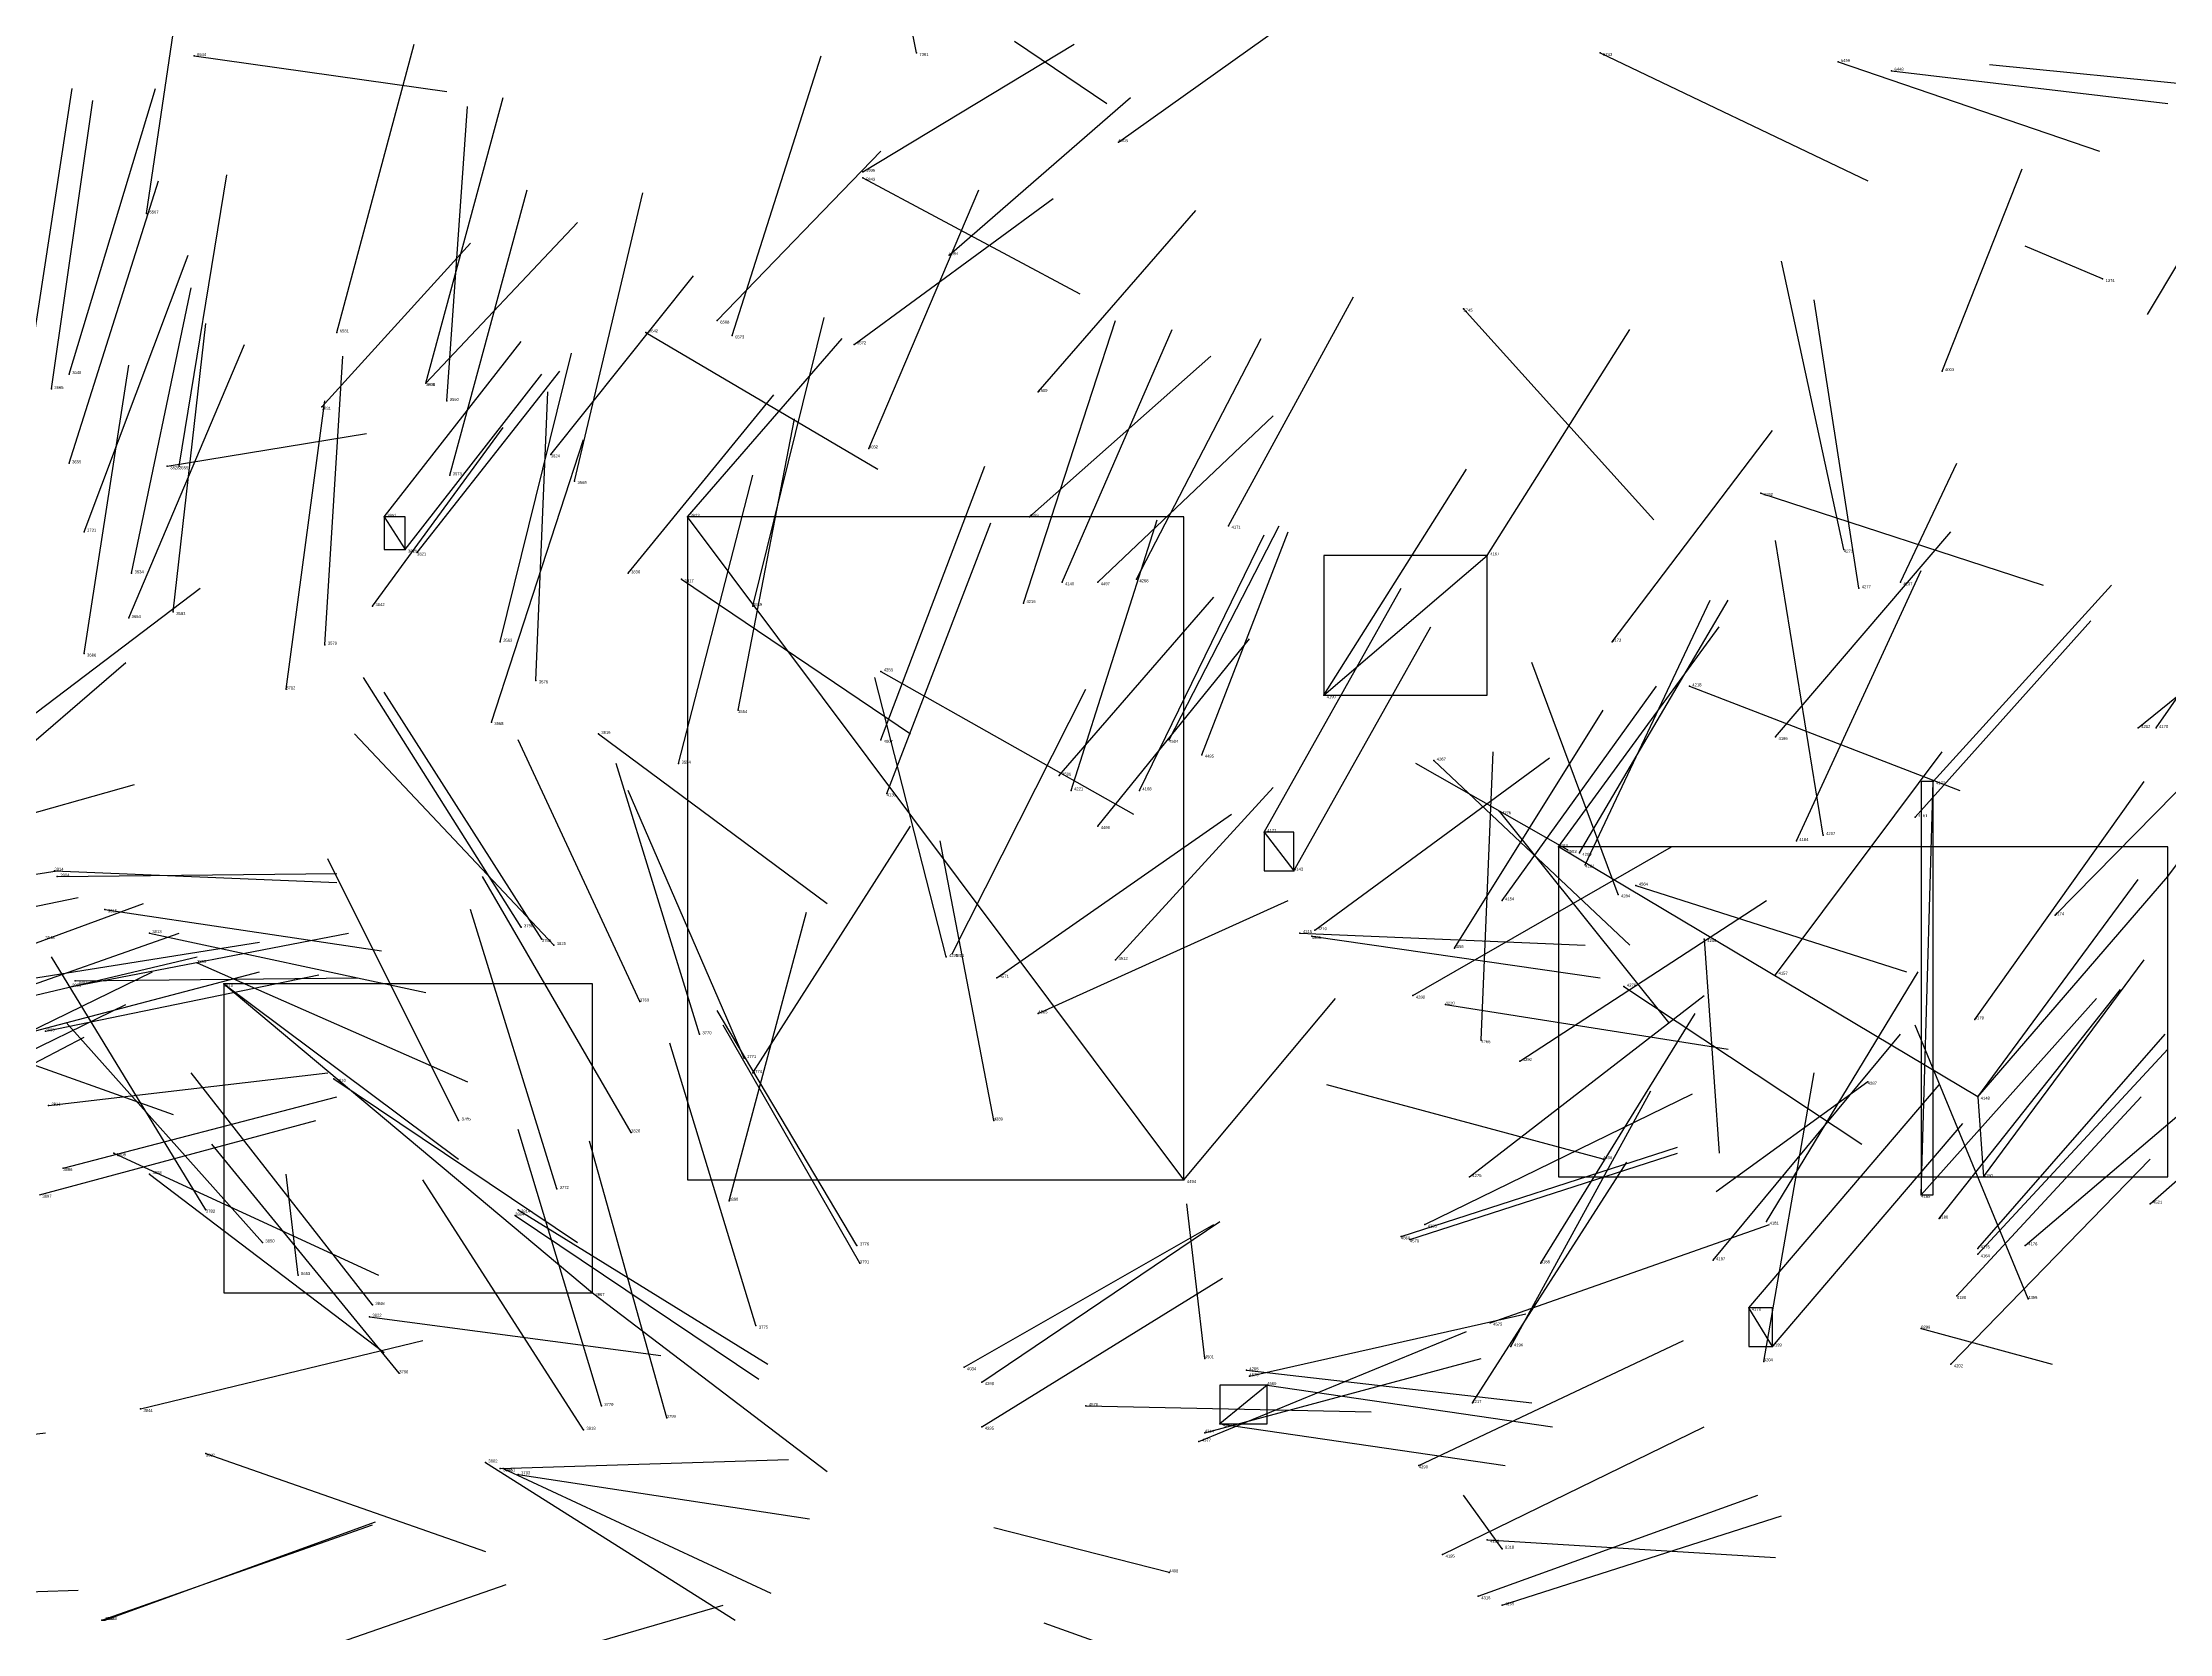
# Model space of a CAD drawing. Extents: x 59.1 to 70.8, y 600.3 to 605.1.
# Drawn here: x 64.7 to 65.416, y 603.445 to 603.98 of the extents above; entities that cross this region are included whole.
import ezdxf

# ---------------------------------------------------------------- set-up
doc = ezdxf.new("R2010")
doc.units = 0
for name, color, linetype in [('Clients', 3, 'CONTINUOUS'), ('Facilities', 3, 'CONTINUOUS'), ('Facilities_lines', 3, 'CONTINUOUS'), ('Min_max_boxes', 1, 'CONTINUOUS'), ('Normals', 1, 'CONTINUOUS'), ('Source_points', 5, 'CONTINUOUS'), ('Text', 3, 'CONTINUOUS')]:
    doc.layers.add(name, color=color, linetype=linetype)

msp = doc.modelspace()

# ---------------------------------------------------------------- linework, layer by layer
at = {"layer": 'Clients', "color": 5}
for p in [(64.917, 603.821, 454.232), (64.822, 603.81, 454.352), (65.186, 603.808, 455.235), (65.336, 603.732, 455.086), (65.21, 603.71, 455.161), (65.121, 603.702, 455.219), (65.415, 603.7, 455.112), (65.353, 603.599, 455.042), (64.885, 603.56, 456.661), (65.274, 603.555, 455.394), (65.096, 603.516, 455.794), (64.721, 603.45, 457.027)]:
    msp.add_point(p, dxfattribs=at)
at = {"layer": 'Facilities', "color": 3}
for p in [(64.751, 603.976, 457.217), (64.994, 603.977, 459.491), (65.224, 603.977, 456.319), (65.304, 603.974, 455.821), (65.322, 603.971, 455.646), (65.062, 603.947, 453.982), (64.976, 603.937, 454.131), (64.976, 603.935, 457.051), (64.735, 603.923, 455.058), (65.005, 603.909, 454.057), (65.393, 603.901, 447.997), (65.178, 603.891, 456.344), (64.799, 603.883, 455.527), (64.903, 603.883, 456.729), (64.927, 603.887, 454.25), (64.932, 603.882, 455.36), (64.973, 603.879, 454.118), (64.709, 603.869, 455.588), (65.339, 603.87, 457.061), (64.703, 603.864, 455.537), (64.829, 603.866, 454.354), (64.829, 603.866, 455.462), (65.035, 603.863, 454.095), (64.794, 603.858, 454.372), (64.836, 603.86, 455.243), (64.871, 603.842, 454.294), (64.978, 603.844, 455.301), (64.709, 603.839, 455.605), (64.742, 603.838, 454.444), (64.746, 603.838, 455.48), (64.837, 603.835, 455.471), (64.879, 603.833, 455.406), (65.278, 603.829, 455.605), (64.815, 603.821, 454.312), (65.032, 603.821, 454.211), (65.099, 603.818, 455.136), (64.714, 603.816, 455.601), (64.826, 603.809, 454.257), (65.306, 603.81, 456.623), (64.73, 603.802, 455.1), (64.897, 603.802, 454.291), (64.915, 603.8, 456.651), (65.043, 603.799, 455.237), (65.055, 603.799, 454.147), (65.068, 603.8, 455.258), (65.311, 603.797, 456.516), (65.325, 603.799, 457.248), (64.744, 603.789, 455.519), (64.811, 603.791, 454.37), (64.939, 603.791, 455.43), (65.03, 603.792, 455.341), (64.729, 603.787, 455.616), (64.714, 603.775, 455.56), (64.795, 603.778, 455.45), (64.854, 603.779, 455.47), (65.228, 603.779, 455.178), (64.982, 603.769, 457.034), (64.782, 603.763, 455.505), (64.866, 603.766, 455.397), (65.131, 603.761, 455.205), (65.254, 603.764, 455.637), (64.934, 603.756, 455.35), (64.851, 603.752, 455.485), (64.887, 603.748, 456.664), (65.283, 603.747, 455.12), (65.405, 603.75, 455.07), (65.411, 603.75, 455.143), (64.982, 603.746, 455.342), (65.079, 603.746, 454.203), (65.09, 603.741, 454.169), (65.168, 603.739, 456.278), (64.914, 603.738, 455.406), (65.042, 603.734, 454.275), (64.984, 603.728, 455.344), (65.046, 603.729, 455.768), (65.069, 603.729, 455.252), (65.19, 603.722, 456.364), (65.33, 603.72, 455.06), (65.055, 603.717, 454.227), (65.111, 603.715, 455.238), (65.29, 603.712, 455.484), (65.299, 603.714, 455.584), (65.213, 603.709, 454.415), (65.217, 603.708, 455.537), (65.219, 603.704, 455.614), (64.704, 603.702, 457.025), (64.705, 603.7, 457.101), (65.236, 603.697, 455.694), (64.721, 603.689, 456.956), (65.191, 603.692, 455.163), (65.23, 603.694, 456.34), (64.861, 603.683, 456.51), (65.128, 603.682, 455.722), (65.377, 603.687, 455.002), (64.736, 603.681, 456.884), (64.868, 603.679, 456.434), (64.872, 603.677, 456.587), (65.123, 603.681, 455.872), (65.127, 603.68, 455.95), (65.175, 603.676, 455.218), (65.259, 603.679, 456.332), (64.752, 603.671, 456.814), (65.004, 603.673, 456.101), (65.006, 603.674, 456.026), (65.061, 603.672, 454.268), (64.71, 603.663, 457.115), (64.711, 603.665, 457.008), (64.761, 603.664, 456.742), (65.021, 603.666, 455.955), (65.232, 603.663, 456.249), (65.283, 603.667, 455.111), (64.901, 603.658, 456.22), (65.035, 603.654, 455.887), (65.161, 603.66, 456.035), (65.172, 603.657, 455.782), (64.701, 603.648, 457.148), (64.921, 603.647, 456.153), (65.35, 603.652, 455.353), (64.936, 603.639, 456.345), (65.184, 603.645, 456.134), (64.798, 603.632, 456.715), (64.939, 603.634, 456.082), (65.197, 603.638, 456.077), (65.314, 603.631, 456.375), (65.351, 603.626, 455.057), (64.702, 603.623, 456.921), (64.84, 603.618, 456.319), (65.02, 603.618, 456.193), (64.898, 603.614, 456.574), (64.724, 603.607, 456.857), (65.225, 603.605, 455.693), (64.707, 603.602, 457.115), (64.736, 603.6, 456.786), (65.084, 603.598, 454.236), (65.18, 603.599, 456.083), (64.873, 603.595, 456.255), (64.931, 603.591, 456.1), (65.332, 603.593, 455.105), (65.409, 603.59, 454.971), (64.755, 603.588, 456.411), (64.859, 603.586, 456.706), (64.86, 603.588, 456.742), (65.165, 603.583, 456.023), (65.28, 603.584, 455.324), (65.338, 603.585, 455.381), (64.774, 603.577, 456.649), (64.974, 603.576, 456.318), (65.157, 603.579, 455.919), (65.16, 603.578, 455.848), (65.351, 603.575, 455.308), (65.367, 603.576, 455.332), (64.975, 603.57, 456.292), (65.204, 603.57, 455.47), (65.262, 603.571, 455.331), (65.351, 603.573, 455.239), (64.786, 603.566, 460.697), (64.811, 603.556, 456.586), (65.344, 603.559, 455.191), (65.368, 603.558, 458.157), (64.81, 603.552, 456.848), (64.94, 603.549, 456.448), (65.187, 603.55, 455.976), (65.332, 603.548, 461.314), (65.194, 603.542, 455.551), (65.282, 603.542, 455.398), (64.82, 603.533, 456.594), (65.01, 603.535, 455.996), (65.091, 603.538, 454.415), (65.105, 603.534, 455.737), (65.106, 603.532, 455.878), (65.279, 603.537, 455.513), (65.342, 603.536, 455.333), (65.016, 603.53, 456.065), (65.112, 603.529, 455.804), (64.733, 603.521, 456.882), (64.888, 603.522, 456.282), (64.91, 603.518, 456.35), (65.051, 603.522, 455.83), (65.181, 603.523, 455.627), (64.882, 603.514, 456.589), (65.016, 603.515, 456.124), (65.089, 603.51, 455.907), (65.091, 603.513, 455.85), (64.755, 603.506, 456.812), (64.849, 603.503, 456.728), (64.854, 603.501, 456.87), (64.855, 603.501, 456.796), (64.86, 603.499, 456.812), (65.163, 603.502, 456.025), (65.186, 603.477, 455.796), (65.171, 603.472, 455.996), (65.191, 603.474, 460.718), (65.079, 603.466, 454.454), (65.183, 603.458, 456.06), (65.191, 603.455, 455.958), (64.72, 603.45, 457.107)]:
    msp.add_point(p, dxfattribs=at)
at = {"layer": 'Facilities_lines', "color": 3}
for p, q in [((64.815, 603.821, 454.312), (64.822, 603.81, 454.352)), ((65.084, 603.598, 454.236), (64.917, 603.821, 454.232)), ((65.131, 603.761, 455.205), (65.186, 603.808, 455.235)), ((65.332, 603.593, 455.105), (65.336, 603.732, 455.086)), ((65.111, 603.715, 455.238), (65.121, 603.702, 455.219)), ((65.351, 603.626, 455.057), (65.21, 603.71, 455.161)), ((65.351, 603.626, 455.057), (65.415, 603.7, 455.112)), ((64.761, 603.664, 456.742), (64.885, 603.56, 456.661)), ((65.351, 603.626, 455.057), (65.353, 603.599, 455.042)), ((65.282, 603.542, 455.398), (65.274, 603.555, 455.394)), ((65.112, 603.529, 455.804), (65.096, 603.516, 455.794)), ((64.72, 603.45, 457.107), (64.721, 603.45, 457.027))]:
    msp.add_line(p, q, dxfattribs=at)
at = {"layer": 'Min_max_boxes', "color": 1}
for p, q in [((64.822, 603.821, 454.312), (64.815, 603.821, 454.312)), ((64.815, 603.821, 454.312), (64.815, 603.81, 454.312)), ((64.822, 603.821, 454.352), (64.815, 603.821, 454.352)), ((64.815, 603.821, 454.352), (64.815, 603.81, 454.352)), ((64.815, 603.821, 454.312), (64.815, 603.821, 454.352)), ((64.822, 603.81, 454.312), (64.822, 603.821, 454.312)), ((64.822, 603.81, 454.352), (64.822, 603.821, 454.352)), ((64.822, 603.821, 454.312), (64.822, 603.821, 454.352)), ((65.084, 603.821, 454.232), (64.917, 603.821, 454.232)), ((64.917, 603.821, 454.232), (64.917, 603.598, 454.232)), ((65.084, 603.821, 454.236), (64.917, 603.821, 454.236)), ((64.917, 603.821, 454.236), (64.917, 603.598, 454.236)), ((64.917, 603.821, 454.232), (64.917, 603.821, 454.236)), ((65.084, 603.598, 454.232), (65.084, 603.821, 454.232)), ((65.084, 603.598, 454.236), (65.084, 603.821, 454.236)), ((65.084, 603.821, 454.232), (65.084, 603.821, 454.236)), ((64.815, 603.81, 454.312), (64.822, 603.81, 454.312)), ((64.815, 603.81, 454.352), (64.822, 603.81, 454.352)), ((64.815, 603.81, 454.312), (64.815, 603.81, 454.352)), ((64.822, 603.81, 454.312), (64.822, 603.81, 454.352)), ((65.186, 603.808, 455.205), (65.131, 603.808, 455.205)), ((65.131, 603.808, 455.205), (65.131, 603.761, 455.205)), ((65.186, 603.808, 455.235), (65.131, 603.808, 455.235)), ((65.131, 603.808, 455.235), (65.131, 603.761, 455.235)), ((65.131, 603.808, 455.205), (65.131, 603.808, 455.235)), ((65.186, 603.761, 455.205), (65.186, 603.808, 455.205)), ((65.186, 603.761, 455.235), (65.186, 603.808, 455.235)), ((65.186, 603.808, 455.205), (65.186, 603.808, 455.235)), ((65.131, 603.761, 455.205), (65.186, 603.761, 455.205)), ((65.131, 603.761, 455.235), (65.186, 603.761, 455.235)), ((65.131, 603.761, 455.205), (65.131, 603.761, 455.235)), ((65.186, 603.761, 455.205), (65.186, 603.761, 455.235)), ((65.336, 603.732, 455.086), (65.332, 603.732, 455.086)), ((65.332, 603.732, 455.086), (65.332, 603.593, 455.086)), ((65.336, 603.732, 455.105), (65.332, 603.732, 455.105)), ((65.332, 603.732, 455.105), (65.332, 603.593, 455.105)), ((65.332, 603.732, 455.086), (65.332, 603.732, 455.105)), ((65.336, 603.593, 455.086), (65.336, 603.732, 455.086)), ((65.336, 603.593, 455.105), (65.336, 603.732, 455.105)), ((65.336, 603.732, 455.086), (65.336, 603.732, 455.105)), ((65.121, 603.715, 455.219), (65.111, 603.715, 455.219)), ((65.111, 603.715, 455.219), (65.111, 603.702, 455.219)), ((65.121, 603.715, 455.238), (65.111, 603.715, 455.238)), ((65.111, 603.715, 455.238), (65.111, 603.702, 455.238)), ((65.111, 603.715, 455.219), (65.111, 603.715, 455.238)), ((65.121, 603.702, 455.219), (65.121, 603.715, 455.219)), ((65.121, 603.702, 455.238), (65.121, 603.715, 455.238)), ((65.121, 603.715, 455.219), (65.121, 603.715, 455.238)), ((65.415, 603.71, 455.042), (65.21, 603.71, 455.042)), ((65.21, 603.71, 455.042), (65.21, 603.599, 455.042)), ((65.415, 603.71, 455.161), (65.21, 603.71, 455.161)), ((65.21, 603.71, 455.161), (65.21, 603.599, 455.161)), ((65.21, 603.71, 455.042), (65.21, 603.71, 455.161)), ((65.415, 603.599, 455.042), (65.415, 603.71, 455.042)), ((65.415, 603.599, 455.161), (65.415, 603.71, 455.161)), ((65.415, 603.71, 455.042), (65.415, 603.71, 455.161)), ((65.111, 603.702, 455.219), (65.121, 603.702, 455.219)), ((65.111, 603.702, 455.238), (65.121, 603.702, 455.238)), ((65.111, 603.702, 455.219), (65.111, 603.702, 455.238)), ((65.121, 603.702, 455.219), (65.121, 603.702, 455.238)), ((64.885, 603.664, 456.661), (64.761, 603.664, 456.661)), ((64.761, 603.664, 456.661), (64.761, 603.56, 456.661)), ((64.885, 603.664, 456.742), (64.761, 603.664, 456.742)), ((64.761, 603.664, 456.742), (64.761, 603.56, 456.742)), ((64.761, 603.664, 456.661), (64.761, 603.664, 456.742)), ((64.885, 603.56, 456.661), (64.885, 603.664, 456.661)), ((64.885, 603.56, 456.742), (64.885, 603.664, 456.742)), ((64.885, 603.664, 456.661), (64.885, 603.664, 456.742)), ((64.917, 603.598, 454.232), (65.084, 603.598, 454.232)), ((64.917, 603.598, 454.236), (65.084, 603.598, 454.236)), ((64.917, 603.598, 454.232), (64.917, 603.598, 454.236)), ((65.084, 603.598, 454.232), (65.084, 603.598, 454.236)), ((65.21, 603.599, 455.042), (65.415, 603.599, 455.042)), ((65.21, 603.599, 455.161), (65.415, 603.599, 455.161)), ((65.21, 603.599, 455.042), (65.21, 603.599, 455.161)), ((65.415, 603.599, 455.042), (65.415, 603.599, 455.161)), ((65.332, 603.593, 455.086), (65.336, 603.593, 455.086)), ((65.332, 603.593, 455.105), (65.336, 603.593, 455.105)), ((65.332, 603.593, 455.086), (65.332, 603.593, 455.105)), ((65.336, 603.593, 455.086), (65.336, 603.593, 455.105)), ((64.761, 603.56, 456.661), (64.885, 603.56, 456.661)), ((64.761, 603.56, 456.742), (64.885, 603.56, 456.742)), ((64.761, 603.56, 456.661), (64.761, 603.56, 456.742)), ((64.885, 603.56, 456.661), (64.885, 603.56, 456.742)), ((65.282, 603.555, 455.394), (65.274, 603.555, 455.394)), ((65.274, 603.555, 455.394), (65.274, 603.542, 455.394)), ((65.282, 603.555, 455.398), (65.274, 603.555, 455.398)), ((65.274, 603.555, 455.398), (65.274, 603.542, 455.398)), ((65.274, 603.555, 455.394), (65.274, 603.555, 455.398)), ((65.282, 603.542, 455.394), (65.282, 603.555, 455.394)), ((65.282, 603.542, 455.398), (65.282, 603.555, 455.398)), ((65.282, 603.555, 455.394), (65.282, 603.555, 455.398)), ((65.274, 603.542, 455.394), (65.282, 603.542, 455.394)), ((65.274, 603.542, 455.398), (65.282, 603.542, 455.398)), ((65.274, 603.542, 455.394), (65.274, 603.542, 455.398)), ((65.282, 603.542, 455.394), (65.282, 603.542, 455.398)), ((65.112, 603.529, 455.794), (65.096, 603.529, 455.794)), ((65.096, 603.529, 455.794), (65.096, 603.516, 455.794)), ((65.112, 603.529, 455.804), (65.096, 603.529, 455.804)), ((65.096, 603.529, 455.804), (65.096, 603.516, 455.804)), ((65.096, 603.529, 455.794), (65.096, 603.529, 455.804)), ((65.112, 603.516, 455.794), (65.112, 603.529, 455.794)), ((65.112, 603.516, 455.804), (65.112, 603.529, 455.804)), ((65.112, 603.529, 455.794), (65.112, 603.529, 455.804)), ((65.096, 603.516, 455.794), (65.112, 603.516, 455.794)), ((65.096, 603.516, 455.804), (65.112, 603.516, 455.804)), ((65.096, 603.516, 455.794), (65.096, 603.516, 455.804)), ((65.112, 603.516, 455.794), (65.112, 603.516, 455.804)), ((64.72, 603.45, 457.027), (64.721, 603.45, 457.027)), ((64.721, 603.45, 457.027), (64.72, 603.45, 457.027)), ((64.72, 603.45, 457.027), (64.72, 603.45, 457.027)), ((64.72, 603.45, 457.107), (64.721, 603.45, 457.107)), ((64.721, 603.45, 457.107), (64.72, 603.45, 457.107)), ((64.72, 603.45, 457.107), (64.72, 603.45, 457.107)), ((64.72, 603.45, 457.027), (64.72, 603.45, 457.107)), ((64.72, 603.45, 457.027), (64.72, 603.45, 457.107)), ((64.721, 603.45, 457.027), (64.721, 603.45, 457.027)), ((64.721, 603.45, 457.107), (64.721, 603.45, 457.107)), ((64.721, 603.45, 457.027), (64.721, 603.45, 457.107)), ((64.721, 603.45, 457.027), (64.721, 603.45, 457.107))]:
    msp.add_line(p, q, dxfattribs=at)
at = {"layer": 'Normals', "color": 1}
for p, q in [((64.994, 603.977, 459.491), (64.975, 604.074, 459.506)), ((64.735, 603.923, 455.058), (64.749, 604.018, 455.085)), ((65.062, 603.947, 453.982), (65.128, 603.994, 454.041)), ((64.751, 603.976, 457.217), (64.836, 603.964, 457.269)), ((64.799, 603.883, 455.527), (64.825, 603.98, 455.528)), ((64.932, 603.882, 455.36), (64.962, 603.976, 455.378)), ((64.976, 603.937, 454.131), (65.047, 603.98, 454.187)), ((65.027, 603.981, 457.048), (65.058, 603.96, 457.141)), ((65.224, 603.977, 456.319), (65.314, 603.934, 456.313)), ((65.304, 603.974, 455.821), (65.392, 603.944, 455.858)), ((65.322, 603.971, 455.646), (65.415, 603.96, 455.61)), ((65.425, 603.966, 454.509), (65.355, 603.973, 454.58)), ((64.695, 603.867, 455.558), (64.71, 603.965, 455.542)), ((64.703, 603.864, 455.537), (64.717, 603.961, 455.517)), ((64.709, 603.869, 455.588), (64.738, 603.965, 455.592)), ((64.829, 603.866, 455.462), (64.855, 603.962, 455.469)), ((65.005, 603.909, 454.057), (65.066, 603.962, 454.115)), ((64.836, 603.86, 455.243), (64.843, 603.959, 455.233)), ((64.927, 603.887, 454.25), (64.982, 603.944, 454.311)), ((65.439, 603.941, 457.187), (65.408, 603.889, 457.267)), ((64.709, 603.839, 455.605), (64.739, 603.934, 455.612)), ((64.746, 603.838, 455.48), (64.762, 603.936, 455.468)), ((64.976, 603.935, 457.051), (65.049, 603.896, 457.107)), ((65.339, 603.87, 457.061), (65.366, 603.938, 456.993)), ((64.837, 603.835, 455.471), (64.863, 603.931, 455.477)), ((64.879, 603.833, 455.406), (64.902, 603.93, 455.406)), ((64.973, 603.879, 454.118), (65.04, 603.928, 454.174)), ((64.978, 603.844, 455.301), (65.015, 603.931, 455.333)), ((64.829, 603.866, 454.354), (64.88, 603.92, 454.421)), ((65.035, 603.863, 454.095), (65.088, 603.924, 454.154)), ((64.794, 603.858, 454.372), (64.844, 603.913, 454.439)), ((65.393, 603.901, 447.997), (65.367, 603.912, 448.093)), ((64.714, 603.816, 455.601), (64.749, 603.909, 455.61)), ((65.306, 603.81, 456.623), (65.285, 603.907, 456.608)), ((64.73, 603.802, 455.1), (64.75, 603.898, 455.121)), ((64.871, 603.842, 454.294), (64.919, 603.902, 454.358)), ((65.099, 603.818, 455.136), (65.141, 603.895, 455.184)), ((65.178, 603.891, 456.344), (65.242, 603.82, 456.373)), ((65.311, 603.797, 456.516), (65.296, 603.894, 456.498)), ((64.744, 603.789, 455.519), (64.755, 603.886, 455.497)), ((64.903, 603.883, 456.729), (64.981, 603.837, 456.771)), ((64.939, 603.791, 455.43), (64.963, 603.888, 455.436)), ((65.03, 603.792, 455.341), (65.061, 603.887, 455.348)), ((65.043, 603.799, 455.237), (65.08, 603.884, 455.275)), ((65.186, 603.808, 455.235), (65.234, 603.884, 455.278)), ((64.729, 603.787, 455.616), (64.768, 603.879, 455.624)), ((64.795, 603.778, 455.45), (64.801, 603.875, 455.425)), ((64.815, 603.821, 454.312), (64.861, 603.88, 454.379)), ((64.854, 603.779, 455.47), (64.878, 603.876, 455.47)), ((64.917, 603.821, 454.232), (64.969, 603.881, 454.293)), ((65.032, 603.821, 454.211), (65.093, 603.875, 454.269)), ((65.068, 603.8, 455.258), (65.11, 603.881, 455.298)), ((64.714, 603.775, 455.56), (64.729, 603.872, 455.539)), ((64.822, 603.81, 454.352), (64.868, 603.869, 454.419)), ((64.826, 603.809, 454.257), (64.874, 603.87, 454.32)), ((64.866, 603.766, 455.397), (64.87, 603.863, 455.373)), ((64.897, 603.802, 454.291), (64.946, 603.862, 454.354)), ((64.782, 603.763, 455.505), (64.795, 603.86, 455.487)), ((64.934, 603.756, 455.35), (64.953, 603.854, 455.344)), ((65.055, 603.799, 454.147), (65.114, 603.855, 454.205)), ((64.742, 603.838, 454.444), (64.809, 603.849, 454.517)), ((64.811, 603.791, 454.37), (64.855, 603.851, 454.437)), ((64.851, 603.752, 455.485), (64.882, 603.847, 455.492)), ((65.228, 603.779, 455.178), (65.282, 603.85, 455.223)), ((64.914, 603.738, 455.406), (64.939, 603.835, 455.41)), ((64.982, 603.746, 455.342), (65.017, 603.838, 455.361)), ((65.131, 603.761, 455.205), (65.179, 603.837, 455.248)), ((65.325, 603.799, 457.248), (65.344, 603.839, 457.338)), ((65.278, 603.829, 455.605), (65.373, 603.798, 455.607)), ((65.411, 603.75, 455.143), (65.464, 603.826, 455.18)), ((64.984, 603.728, 455.344), (65.019, 603.819, 455.364)), ((65.046, 603.729, 455.768), (65.075, 603.82, 455.797)), ((65.079, 603.746, 454.203), (65.116, 603.818, 454.262)), ((65.069, 603.729, 455.252), (65.111, 603.815, 455.281)), ((65.09, 603.741, 454.169), (65.119, 603.816, 454.228)), ((65.283, 603.747, 455.12), (65.342, 603.816, 455.162)), ((65.299, 603.714, 455.584), (65.283, 603.813, 455.582)), ((64.695, 603.753, 454.486), (64.753, 603.797, 454.555)), ((64.915, 603.8, 456.651), (64.992, 603.748, 456.688)), ((65.111, 603.715, 455.238), (65.157, 603.797, 455.273)), ((65.29, 603.712, 455.484), (65.332, 603.803, 455.489)), ((65.336, 603.732, 455.086), (65.396, 603.798, 455.132)), ((65.405, 603.75, 455.07), (65.469, 603.802, 455.127)), ((65.042, 603.734, 454.275), (65.094, 603.794, 454.335)), ((65.217, 603.708, 455.537), (65.267, 603.793, 455.551)), ((65.219, 603.704, 455.614), (65.261, 603.793, 455.629)), ((65.121, 603.702, 455.219), (65.167, 603.784, 455.253)), ((65.21, 603.71, 455.161), (65.264, 603.784, 455.202)), ((65.33, 603.72, 455.06), (65.389, 603.786, 455.107)), ((65.055, 603.717, 454.227), (65.106, 603.78, 454.285)), ((64.67, 603.722, 454.508), (64.728, 603.772, 454.572)), ((64.982, 603.769, 457.034), (65.067, 603.721, 457.053)), ((65.23, 603.694, 456.34), (65.201, 603.772, 456.285)), ((65.415, 603.7, 455.112), (65.469, 603.773, 455.155)), ((64.861, 603.683, 456.51), (64.808, 603.767, 456.498)), ((64.868, 603.679, 456.434), (64.815, 603.762, 456.419)), ((65.004, 603.673, 456.101), (64.98, 603.767, 456.076)), ((65.006, 603.674, 456.026), (65.051, 603.763, 456.032)), ((65.191, 603.692, 455.163), (65.243, 603.764, 455.208)), ((65.254, 603.764, 455.637), (65.345, 603.729, 455.66)), ((65.175, 603.676, 455.218), (65.225, 603.756, 455.252)), ((64.872, 603.677, 456.587), (64.805, 603.748, 456.563)), ((64.887, 603.748, 456.664), (64.964, 603.691, 456.694)), ((65.377, 603.687, 455.002), (65.438, 603.749, 455.051)), ((64.901, 603.658, 456.22), (64.86, 603.746, 456.196)), ((65.128, 603.682, 455.722), (65.207, 603.74, 455.743)), ((65.168, 603.739, 456.278), (65.234, 603.677, 456.321)), ((65.184, 603.645, 456.134), (65.188, 603.742, 456.11)), ((65.283, 603.667, 455.111), (65.339, 603.742, 455.147)), ((64.921, 603.647, 456.153), (64.893, 603.738, 456.122)), ((65.213, 603.709, 454.415), (65.162, 603.738, 454.496)), ((65.35, 603.652, 455.353), (65.407, 603.732, 455.371)), ((64.639, 603.705, 457.392), (64.731, 603.731, 457.421)), ((64.936, 603.639, 456.345), (64.897, 603.729, 456.325)), ((65.061, 603.672, 454.268), (65.114, 603.73, 454.33)), ((65.021, 603.666, 455.955), (65.1, 603.721, 455.981)), ((65.19, 603.722, 456.364), (65.247, 603.651, 456.405)), ((64.939, 603.634, 456.082), (64.992, 603.717, 456.098)), ((65.02, 603.618, 456.193), (65.002, 603.712, 456.165)), ((64.84, 603.618, 456.319), (64.796, 603.706, 456.302)), ((65.161, 603.66, 456.035), (65.248, 603.71, 456.038)), ((64.615, 603.688, 457.258), (64.705, 603.702, 457.298)), ((64.704, 603.702, 457.025), (64.799, 603.698, 457.057)), ((64.705, 603.7, 457.101), (64.799, 603.701, 457.134)), ((64.898, 603.614, 456.574), (64.848, 603.7, 456.561)), ((65.236, 603.697, 455.694), (65.327, 603.668, 455.723)), ((65.351, 603.626, 455.057), (65.405, 603.699, 455.099)), ((64.621, 603.674, 457.194), (64.712, 603.693, 457.23)), ((64.644, 603.658, 457.128), (64.734, 603.691, 457.158)), ((64.721, 603.689, 456.956), (64.814, 603.675, 456.99)), ((64.873, 603.595, 456.255), (64.844, 603.689, 456.24)), ((65.035, 603.654, 455.887), (65.119, 603.692, 455.926)), ((65.197, 603.638, 456.077), (65.28, 603.692, 456.066)), ((64.931, 603.591, 456.1), (64.957, 603.688, 456.099)), ((64.658, 603.65, 457.346), (64.746, 603.681, 457.383)), ((64.685, 603.664, 457.229), (64.773, 603.678, 457.274)), ((64.71, 603.663, 457.115), (64.803, 603.681, 457.146)), ((64.736, 603.681, 456.884), (64.829, 603.661, 456.916)), ((65.123, 603.681, 455.872), (65.219, 603.677, 455.9)), ((65.127, 603.68, 455.95), (65.224, 603.666, 455.972)), ((65.259, 603.679, 456.332), (65.264, 603.607, 456.401)), ((64.651, 603.626, 457.307), (64.737, 603.668, 457.335)), ((64.659, 603.651, 457.057), (64.752, 603.673, 457.087)), ((64.682, 603.644, 457.239), (64.773, 603.668, 457.272)), ((64.755, 603.588, 456.411), (64.703, 603.673, 456.398)), ((64.752, 603.671, 456.814), (64.843, 603.631, 456.828)), ((65.28, 603.584, 455.324), (65.331, 603.668, 455.343)), ((65.353, 603.599, 455.042), (65.407, 603.672, 455.084)), ((64.701, 603.648, 457.148), (64.793, 603.667, 457.181)), ((64.711, 603.665, 457.008), (64.806, 603.666, 457.038)), ((64.761, 603.664, 456.742), (64.84, 603.605, 456.756)), ((65.232, 603.663, 456.249), (65.312, 603.61, 456.278)), ((65.338, 603.585, 455.381), (65.399, 603.662, 455.398)), ((64.642, 603.615, 457.249), (64.728, 603.657, 457.278)), ((64.974, 603.576, 456.318), (64.927, 603.655, 456.278)), ((65.084, 603.598, 454.236), (65.135, 603.659, 454.297)), ((65.172, 603.657, 455.782), (65.267, 603.642, 455.811)), ((65.18, 603.599, 456.083), (65.259, 603.66, 456.072)), ((65.204, 603.57, 455.47), (65.256, 603.654, 455.486)), ((65.332, 603.593, 455.105), (65.391, 603.659, 455.151)), ((64.626, 603.6, 457.415), (64.714, 603.646, 457.429)), ((64.671, 603.646, 455.109), (64.744, 603.62, 455.046)), ((64.774, 603.577, 456.649), (64.708, 603.651, 456.637)), ((64.975, 603.57, 456.292), (64.929, 603.65, 456.252)), ((65.262, 603.571, 455.331), (65.325, 603.647, 455.349)), ((65.368, 603.558, 458.157), (65.33, 603.65, 458.169)), ((65.351, 603.575, 455.308), (65.414, 603.647, 455.338)), ((65.409, 603.59, 454.971), (65.473, 603.646, 455.023)), ((64.94, 603.549, 456.448), (64.911, 603.644, 456.437)), ((65.351, 603.573, 455.239), (65.415, 603.642, 455.271)), ((65.367, 603.576, 455.332), (65.441, 603.639, 455.356)), ((64.702, 603.623, 456.921), (64.796, 603.634, 456.952)), ((64.811, 603.556, 456.586), (64.75, 603.634, 456.576)), ((64.798, 603.632, 456.715), (64.88, 603.577, 456.73)), ((65.279, 603.537, 455.513), (65.296, 603.634, 455.531)), ((64.707, 603.602, 457.115), (64.799, 603.626, 457.145)), ((65.225, 603.605, 455.693), (65.132, 603.63, 455.666)), ((65.165, 603.583, 456.023), (65.255, 603.627, 456.028)), ((65.194, 603.542, 455.551), (65.241, 603.628, 455.571)), ((65.314, 603.631, 456.375), (65.263, 603.594, 456.452)), ((65.274, 603.555, 455.394), (65.338, 603.63, 455.41)), ((65.344, 603.559, 455.191), (65.406, 603.626, 455.231)), ((64.699, 603.593, 457.06), (64.792, 603.618, 457.088)), ((64.888, 603.522, 456.282), (64.86, 603.615, 456.257)), ((64.91, 603.518, 456.35), (64.884, 603.611, 456.324)), ((65.282, 603.542, 455.398), (65.346, 603.617, 455.414)), ((64.724, 603.607, 456.857), (64.813, 603.566, 456.877)), ((64.82, 603.533, 456.594), (64.757, 603.61, 456.585)), ((65.157, 603.579, 455.919), (65.25, 603.609, 455.942)), ((65.16, 603.578, 455.848), (65.25, 603.607, 455.881)), ((65.181, 603.523, 455.627), (65.233, 603.604, 455.653)), ((65.342, 603.536, 455.333), (65.409, 603.605, 455.359)), ((64.736, 603.6, 456.786), (64.815, 603.54, 456.796)), ((64.786, 603.566, 460.697), (64.782, 603.6, 460.791)), ((64.882, 603.514, 456.589), (64.828, 603.598, 456.582)), ((65.091, 603.538, 454.415), (65.085, 603.59, 454.5)), ((64.859, 603.586, 456.706), (64.941, 603.531, 456.719)), ((64.86, 603.588, 456.742), (64.944, 603.536, 456.757)), ((65.01, 603.535, 455.996), (65.094, 603.583, 456.02)), ((65.016, 603.53, 456.065), (65.096, 603.584, 456.092)), ((65.187, 603.55, 455.976), (65.281, 603.583, 455.986)), ((65.016, 603.515, 456.124), (65.097, 603.565, 456.154)), ((64.885, 603.56, 456.661), (64.964, 603.5, 456.675)), ((65.106, 603.532, 455.878), (65.199, 603.553, 455.907)), ((64.81, 603.552, 456.848), (64.908, 603.539, 456.861)), ((65.089, 603.51, 455.907), (65.179, 603.547, 455.931)), ((65.332, 603.548, 461.314), (65.376, 603.536, 461.403)), ((64.733, 603.521, 456.882), (64.828, 603.544, 456.902)), ((65.163, 603.502, 456.025), (65.252, 603.544, 456.044)), ((65.091, 603.513, 455.85), (65.184, 603.538, 455.877)), ((65.105, 603.534, 455.737), (65.201, 603.523, 455.763)), ((65.112, 603.529, 455.804), (65.208, 603.515, 455.829)), ((65.051, 603.522, 455.83), (65.147, 603.52, 455.859)), ((64.611, 603.502, 459.034), (64.701, 603.513, 458.992)), ((65.096, 603.516, 455.794), (65.192, 603.502, 455.819)), ((65.171, 603.472, 455.996), (65.259, 603.515, 456.018)), ((64.755, 603.506, 456.812), (64.849, 603.473, 456.817)), ((64.849, 603.503, 456.728), (64.933, 603.45, 456.738)), ((64.854, 603.501, 456.87), (64.951, 603.504, 456.892)), ((64.855, 603.501, 456.796), (64.945, 603.459, 456.805)), ((64.86, 603.499, 456.812), (64.958, 603.484, 456.828)), ((65.191, 603.474, 460.718), (65.178, 603.492, 460.815)), ((65.183, 603.458, 456.06), (65.277, 603.492, 456.065)), ((64.72, 603.45, 457.107), (64.811, 603.482, 457.133)), ((64.721, 603.45, 457.027), (64.812, 603.483, 457.053)), ((65.191, 603.455, 455.958), (65.285, 603.485, 455.971)), ((65.079, 603.466, 454.454), (65.02, 603.481, 454.534)), ((65.186, 603.477, 455.796), (65.283, 603.471, 455.818)), ((64.613, 603.457, 459.018), (64.712, 603.46, 459.028)), ((64.764, 603.43, 457.091), (64.856, 603.462, 457.116)), ((64.836, 603.428, 456.977), (64.929, 603.455, 457.001)), ((65.09, 603.43, 454.438), (65.037, 603.449, 454.521))]:
    msp.add_line(p, q, dxfattribs=at)
at = {"layer": 'Source_points', "color": 5}
for p in [(64.751, 603.976, 457.217), (64.994, 603.977, 459.491), (65.224, 603.977, 456.319), (65.304, 603.974, 455.821), (65.322, 603.971, 455.646), (65.062, 603.947, 453.982), (64.976, 603.937, 454.131), (64.976, 603.935, 457.051), (64.735, 603.923, 455.058), (65.005, 603.909, 454.057), (65.393, 603.901, 447.997), (65.178, 603.891, 456.344), (64.799, 603.883, 455.527), (64.903, 603.883, 456.729), (64.927, 603.887, 454.25), (64.932, 603.882, 455.36), (64.973, 603.879, 454.118), (64.709, 603.869, 455.588), (65.339, 603.87, 457.061), (64.703, 603.864, 455.537), (64.829, 603.866, 455.462), (64.829, 603.866, 454.354), (65.035, 603.863, 454.095), (64.794, 603.858, 454.372), (64.836, 603.86, 455.243), (64.871, 603.842, 454.294), (64.978, 603.844, 455.301), (64.709, 603.839, 455.605), (64.742, 603.838, 454.444), (64.746, 603.838, 455.48), (64.837, 603.835, 455.471), (64.879, 603.833, 455.406), (65.278, 603.829, 455.605), (64.815, 603.821, 454.312), (64.917, 603.821, 454.232), (65.032, 603.821, 454.211), (65.099, 603.818, 455.136), (64.714, 603.816, 455.601), (64.822, 603.81, 454.352), (64.826, 603.809, 454.257), (65.186, 603.808, 455.235), (65.306, 603.81, 456.623), (64.73, 603.802, 455.1), (64.897, 603.802, 454.291), (64.915, 603.8, 456.651), (65.043, 603.799, 455.237), (65.055, 603.799, 454.147), (65.068, 603.8, 455.258), (65.311, 603.797, 456.516), (65.325, 603.799, 457.248), (64.744, 603.789, 455.519), (64.811, 603.791, 454.37), (64.939, 603.791, 455.43), (65.03, 603.792, 455.341), (64.729, 603.787, 455.616), (64.714, 603.775, 455.56), (64.795, 603.778, 455.45), (64.854, 603.779, 455.47), (65.228, 603.779, 455.178), (64.982, 603.769, 457.034), (64.782, 603.763, 455.505), (64.866, 603.766, 455.397), (65.131, 603.761, 455.205), (65.254, 603.764, 455.637), (64.934, 603.756, 455.35), (64.851, 603.752, 455.485), (64.887, 603.748, 456.664), (65.283, 603.747, 455.12), (65.405, 603.75, 455.07), (65.411, 603.75, 455.143), (64.982, 603.746, 455.342), (65.079, 603.746, 454.203), (65.09, 603.741, 454.169), (65.168, 603.739, 456.278), (64.914, 603.738, 455.406), (65.042, 603.734, 454.275), (65.336, 603.732, 455.086), (64.984, 603.728, 455.344), (65.046, 603.729, 455.768), (65.069, 603.729, 455.252), (65.19, 603.722, 456.364), (65.33, 603.72, 455.06), (65.055, 603.717, 454.227), (65.111, 603.715, 455.238), (65.29, 603.712, 455.484), (65.299, 603.714, 455.584), (65.21, 603.71, 455.161), (65.213, 603.709, 454.415), (65.217, 603.708, 455.537), (65.219, 603.704, 455.614), (64.704, 603.702, 457.025), (64.705, 603.7, 457.101), (65.121, 603.702, 455.219), (65.236, 603.697, 455.694), (65.415, 603.7, 455.112), (64.721, 603.689, 456.956), (65.191, 603.692, 455.163), (65.23, 603.694, 456.34), (64.861, 603.683, 456.51), (65.128, 603.682, 455.722), (65.377, 603.687, 455.002), (64.736, 603.681, 456.884), (64.868, 603.679, 456.434), (64.872, 603.677, 456.587), (65.123, 603.681, 455.872), (65.127, 603.68, 455.95), (65.175, 603.676, 455.218), (65.259, 603.679, 456.332), (64.752, 603.671, 456.814), (65.004, 603.673, 456.101), (65.006, 603.674, 456.026), (65.061, 603.672, 454.268), (64.71, 603.663, 457.115), (64.711, 603.665, 457.008), (64.761, 603.664, 456.742), (65.021, 603.666, 455.955), (65.232, 603.663, 456.249), (65.283, 603.667, 455.111), (64.901, 603.658, 456.22), (65.035, 603.654, 455.887), (65.161, 603.66, 456.035), (65.172, 603.657, 455.782), (64.701, 603.648, 457.148), (64.921, 603.647, 456.153), (65.35, 603.652, 455.353), (64.936, 603.639, 456.345), (65.184, 603.645, 456.134), (64.798, 603.632, 456.715), (64.939, 603.634, 456.082), (65.197, 603.638, 456.077), (65.314, 603.631, 456.375), (65.351, 603.626, 455.057), (64.702, 603.623, 456.921), (64.84, 603.618, 456.319), (65.02, 603.618, 456.193), (64.898, 603.614, 456.574), (64.724, 603.607, 456.857), (65.225, 603.605, 455.693), (64.707, 603.602, 457.115), (64.736, 603.6, 456.786), (65.084, 603.598, 454.236), (65.18, 603.599, 456.083), (65.353, 603.599, 455.042), (64.873, 603.595, 456.255), (64.931, 603.591, 456.1), (65.332, 603.593, 455.105), (65.409, 603.59, 454.971), (64.755, 603.588, 456.411), (64.859, 603.586, 456.706), (64.86, 603.588, 456.742), (65.165, 603.583, 456.023), (65.28, 603.584, 455.324), (65.338, 603.585, 455.381), (64.774, 603.577, 456.649), (64.974, 603.576, 456.318), (65.157, 603.579, 455.919), (65.16, 603.578, 455.848), (65.351, 603.575, 455.308), (65.367, 603.576, 455.332), (64.975, 603.57, 456.292), (65.204, 603.57, 455.47), (65.262, 603.571, 455.331), (65.351, 603.573, 455.239), (64.786, 603.566, 460.697), (64.811, 603.556, 456.586), (64.885, 603.56, 456.661), (65.274, 603.555, 455.394), (65.344, 603.559, 455.191), (65.368, 603.558, 458.157), (64.81, 603.552, 456.848), (64.94, 603.549, 456.448), (65.187, 603.55, 455.976), (65.332, 603.548, 461.314), (65.194, 603.542, 455.551), (65.282, 603.542, 455.398), (64.82, 603.533, 456.594), (65.01, 603.535, 455.996), (65.091, 603.538, 454.415), (65.105, 603.534, 455.737), (65.106, 603.532, 455.878), (65.279, 603.537, 455.513), (65.342, 603.536, 455.333), (65.016, 603.53, 456.065), (65.112, 603.529, 455.804), (64.733, 603.521, 456.882), (64.888, 603.522, 456.282), (64.91, 603.518, 456.35), (65.051, 603.522, 455.83), (65.181, 603.523, 455.627), (64.882, 603.514, 456.589), (65.016, 603.515, 456.124), (65.089, 603.51, 455.907), (65.091, 603.513, 455.85), (65.096, 603.516, 455.794), (64.755, 603.506, 456.812), (64.849, 603.503, 456.728), (64.854, 603.501, 456.87), (64.855, 603.501, 456.796), (64.86, 603.499, 456.812), (65.163, 603.502, 456.025), (65.186, 603.477, 455.796), (65.171, 603.472, 455.996), (65.191, 603.474, 460.718), (65.079, 603.466, 454.454), (65.183, 603.458, 456.06), (65.191, 603.455, 455.958), (64.72, 603.45, 457.107), (64.721, 603.45, 457.027)]:
    msp.add_point(p, dxfattribs=at)

# ---------------------------------------------------------------- texts
at = {"layer": 'Text', "color": 3}
for s, p in [('6644', (64.752, 603.976, 457.217)), ('7381', (64.995, 603.976, 459.491)), ('5743', (65.225, 603.976, 456.319)), ('6456', (65.305, 603.974, 455.821)), ('6448', (65.323, 603.971, 455.646)), ('6003', (65.062, 603.947, 453.982)), ('5995', (64.977, 603.937, 454.131)), ('5843', (64.977, 603.934, 457.051)), ('6567', (64.736, 603.923, 455.058)), ('5994', (65.005, 603.909, 454.057)), ('1374', (65.394, 603.9, 447.997)), ('5745', (65.178, 603.89, 456.344)), ('6581', (64.8, 603.883, 455.527)), ('6642', (64.904, 603.883, 456.729)), ('6568', (64.928, 603.886, 454.25)), ('6573', (64.933, 603.881, 455.36)), ('6572', (64.974, 603.879, 454.118)), ('3648', (64.71, 603.869, 455.588)), ('4003', (65.34, 603.87, 457.061)), ('3665', (64.704, 603.864, 455.537)), ('3605', (64.829, 603.865, 455.462)), ('3834', (64.829, 603.865, 454.354)), ('3560', (64.837, 603.86, 455.243)), ('4509', (65.035, 603.863, 454.095)), ('3831', (64.794, 603.857, 454.372)), ('3655', (64.71, 603.839, 455.605)), ('3824', (64.871, 603.841, 454.294)), ('4032', (64.978, 603.844, 455.301)), ('3828', (64.743, 603.837, 454.444)), ('3555', (64.746, 603.837, 455.48)), ('3573', (64.838, 603.835, 455.471)), ('3569', (64.88, 603.832, 455.406)), ('4192', (65.279, 603.828, 455.605)), ('3852', (64.816, 603.821, 454.312)), ('3823', (64.918, 603.821, 454.232)), ('4499', (65.032, 603.821, 454.211)), ('4171', (65.1, 603.817, 455.136)), ('3731', (64.715, 603.816, 455.601)), ('3829', (64.823, 603.809, 454.352)), ('3821', (64.826, 603.808, 454.257)), ('4167', (65.187, 603.808, 455.235)), ('4273', (65.306, 603.809, 456.623)), ('3534', (64.731, 603.802, 455.1)), ('3830', (64.898, 603.802, 454.291)), ('3817', (64.916, 603.799, 456.651)), ('4140', (65.044, 603.798, 455.237)), ('4497', (65.056, 603.798, 454.147)), ('4208', (65.069, 603.799, 455.258)), ('4277', (65.312, 603.797, 456.516)), ('4237', (65.326, 603.798, 457.248)), ('3583', (64.745, 603.788, 455.519)), ('3842', (64.812, 603.791, 454.37)), ('3559', (64.939, 603.791, 455.43)), ('4216', (65.031, 603.792, 455.341)), ('3654', (64.73, 603.787, 455.616)), ('3686', (64.715, 603.774, 455.56)), ('3579', (64.796, 603.778, 455.45)), ('3562', (64.855, 603.779, 455.47)), ('4173', (65.228, 603.779, 455.178)), ('4253', (64.983, 603.769, 457.034)), ('3712', (64.782, 603.763, 455.505)), ('3578', (64.867, 603.765, 455.397)), ('4190', (65.132, 603.76, 455.205)), ('4218', (65.255, 603.764, 455.637)), ('3564', (64.934, 603.755, 455.35)), ('3558', (64.852, 603.751, 455.485)), ('3816', (64.888, 603.748, 456.664)), ('4186', (65.284, 603.746, 455.12)), ('4212', (65.406, 603.75, 455.07)), ('4170', (65.412, 603.75, 455.143)), ('3554', (64.915, 603.738, 455.406)), ('4007', (64.983, 603.745, 455.342)), ('4504', (65.079, 603.745, 454.203)), ('4495', (65.091, 603.74, 454.169)), ('4267', (65.169, 603.739, 456.278)), ('4506', (65.043, 603.734, 454.275)), ('4172', (65.337, 603.731, 455.086)), ('4130', (64.984, 603.727, 455.344)), ('4221', (65.047, 603.729, 455.768)), ('4168', (65.07, 603.729, 455.252)), ('4276', (65.191, 603.721, 456.364)), ('4161', (65.331, 603.72, 455.06)), ('4496', (65.056, 603.716, 454.227)), ('4177', (65.112, 603.715, 455.238)), ('4163', (65.21, 603.71, 455.161)), ('4184', (65.291, 603.712, 455.484)), ('4207', (65.3, 603.714, 455.584)), ('4503', (65.213, 603.708, 454.415)), ('4209', (65.218, 603.707, 455.537)), ('4201', (65.219, 603.703, 455.614)), ('3914', (64.704, 603.702, 457.025)), ('3904', (64.706, 603.7, 457.101)), ('4143', (65.121, 603.702, 455.219)), ('4564', (65.237, 603.697, 455.694)), ('3815', (64.722, 603.688, 456.956)), ('4154', (65.192, 603.692, 455.163)), ('4284', (65.231, 603.693, 456.34)), ('3813', (64.737, 603.681, 456.884)), ('3798', (64.862, 603.683, 456.51)), ('4215', (65.124, 603.681, 455.872)), ('4210', (65.129, 603.682, 455.722)), ('4174', (65.377, 603.687, 455.002)), ('3548', (64.701, 603.679, 455.222)), ('3780', (64.868, 603.678, 456.434)), ('3825', (64.873, 603.677, 456.587)), ('4566', (65.127, 603.679, 455.95)), ('4156', (65.175, 603.676, 455.218)), ('4286', (65.26, 603.678, 456.332)), ('3853', (64.752, 603.671, 456.814)), ('4279', (65.005, 603.673, 456.101)), ('4311', (65.007, 603.673, 456.026)), ('4512', (65.062, 603.672, 454.268)), ('4157', (65.284, 603.667, 455.111)), ('3908', (64.71, 603.663, 457.115)), ('3893', (64.712, 603.664, 457.008)), ('3819', (64.761, 603.663, 456.742)), ('4571', (65.022, 603.666, 455.955)), ('4278', (65.233, 603.663, 456.249)), ('3769', (64.901, 603.658, 456.22)), ('4565', (65.035, 603.654, 455.887)), ('4280', (65.162, 603.659, 456.035)), ('4220', (65.172, 603.657, 455.782)), ('3903', (64.701, 603.648, 457.148)), ('3770', (64.922, 603.647, 456.153)), ('4179', (65.35, 603.652, 455.353)), ('3771', (64.937, 603.639, 456.345)), ('4266', (65.184, 603.644, 456.134)), ('4292', (65.198, 603.638, 456.077)), ('3810', (64.799, 603.631, 456.715)), ('3774', (64.939, 603.634, 456.082)), ('4287', (65.314, 603.63, 456.375)), ('4148', (65.352, 603.625, 455.057)), ('3811', (64.703, 603.623, 456.921)), ('3785', (64.841, 603.618, 456.319)), ('4289', (65.02, 603.618, 456.193)), ('3826', (64.898, 603.614, 456.574)), ('3809', (64.725, 603.606, 456.857)), ('4206', (65.225, 603.605, 455.693)), ('3896', (64.707, 603.601, 457.115)), ('3808', (64.737, 603.6, 456.786)), ('3772', (64.874, 603.595, 456.255)), ('4494', (65.085, 603.597, 454.236)), ('4275', (65.181, 603.599, 456.083)), ('4150', (65.353, 603.599, 455.042)), ('3897', (64.7, 603.592, 457.06)), ('3800', (64.931, 603.591, 456.1)), ('4165', (65.332, 603.592, 455.105)), ('4521', (65.41, 603.59, 454.971)), ('3782', (64.755, 603.587, 456.411)), ('3804', (64.859, 603.586, 456.706)), ('3814', (64.861, 603.587, 456.742)), ('4285', (65.166, 603.582, 456.023)), ('4181', (65.281, 603.583, 455.324)), ('4180', (65.338, 603.585, 455.381)), ('3850', (64.775, 603.577, 456.649)), ('3776', (64.975, 603.576, 456.318)), ('4568', (65.157, 603.578, 455.919)), ('4578', (65.16, 603.577, 455.848)), ('4175', (65.352, 603.575, 455.308)), ('4176', (65.368, 603.576, 455.332)), ('3791', (64.975, 603.57, 456.292)), ('4188', (65.204, 603.57, 455.47)), ('4197', (65.263, 603.571, 455.331)), ('4164', (65.352, 603.572, 455.239)), ('8653', (64.787, 603.566, 460.697)), ('3807', (64.886, 603.559, 456.661)), ('3822', (64.811, 603.552, 456.848)), ('3848', (64.812, 603.556, 456.586)), ('4178', (65.275, 603.554, 455.394)), ('4189', (65.344, 603.558, 455.191)), ('4356', (65.368, 603.558, 458.157)), ('3775', (64.941, 603.548, 456.448)), ('4575', (65.188, 603.549, 455.976)), ('8299', (65.332, 603.548, 461.314)), ('4501', (65.091, 603.538, 454.415)), ('4196', (65.195, 603.542, 455.551)), ('4199', (65.282, 603.542, 455.398)), ('3796', (64.82, 603.533, 456.594)), ('4034', (65.011, 603.534, 455.996)), ('4205', (65.106, 603.534, 455.737)), ('4579', (65.106, 603.532, 455.878)), ('4204', (65.279, 603.537, 455.513)), ('4202', (65.343, 603.535, 455.333)), ('4298', (65.017, 603.529, 456.065)), ('4580', (65.112, 603.529, 455.804)), ('3844', (64.734, 603.52, 456.882)), ('3779', (64.889, 603.522, 456.282)), ('3799', (64.91, 603.518, 456.35)), ('4576', (65.052, 603.522, 455.83)), ('4217', (65.181, 603.523, 455.627)), ('3818', (64.883, 603.514, 456.589)), ('4295', (65.017, 603.514, 456.124)), ('4577', (65.09, 603.51, 455.907)), ('4214', (65.091, 603.513, 455.85)), ('4570', (65.097, 603.515, 455.794)), ('3832', (64.755, 603.505, 456.812)), ('3802', (64.85, 603.503, 456.728)), ('3847', (64.855, 603.5, 456.87)), ('3851', (64.856, 603.5, 456.796)), ('3793', (64.861, 603.499, 456.812)), ('4290', (65.163, 603.501, 456.025)), ('4203', (65.187, 603.476, 455.796)), ('8318', (65.192, 603.474, 460.718)), ('4498', (65.079, 603.466, 454.454)), ('4195', (65.172, 603.471, 455.996)), ('4316', (65.184, 603.457, 456.06)), ('4255', (65.192, 603.455, 455.958)), ('3869', (64.721, 603.45, 457.107)), ('3880', (64.722, 603.45, 457.027))]:
    msp.add_text(s, height=0.001, dxfattribs=at).set_placement(p)

doc.saveas('drawing.dxf')
